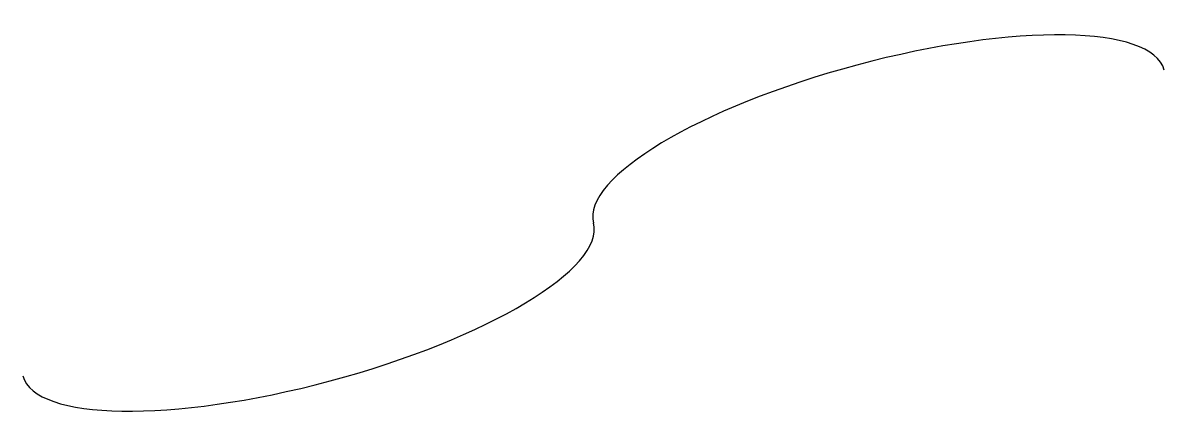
# Model space of a CAD drawing. Header units: millimetres. Extents: x -10140.824 to -10140.607, y -44.034 to -43.958.
import ezdxf

# ---------------------------------------------------------------- set-up
doc = ezdxf.new("R2010")
doc.units = ezdxf.units.MM
doc.layers.add('Tub_iso_símbolos', color=2, linetype='Continuous')

msp = doc.modelspace()

# ---------------------------------------------------------------- linework, layer by layer
at = {"layer": 'Tub_iso_símbolos'}
for centre, major_axis in [((-10140.66096, -43.98116), (-0.05432, -0.01456)), ((-10140.7696, -44.01027), (0.05432, 0.01456))]:
    msp.add_ellipse(centre, major_axis=major_axis, ratio=0.285666, start_param=3.141593, end_param=6.283185, dxfattribs=at)

doc.saveas('drawing.dxf')
